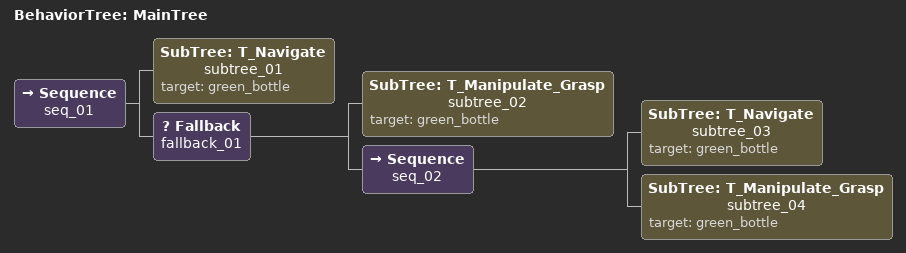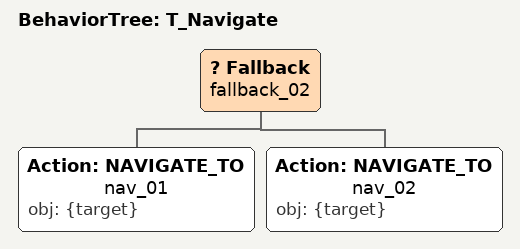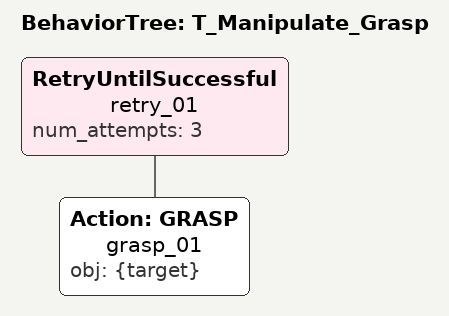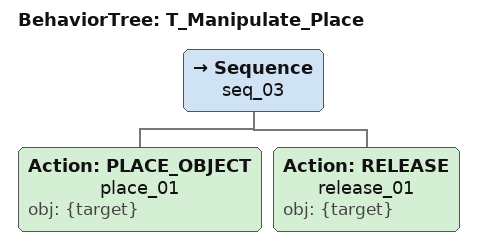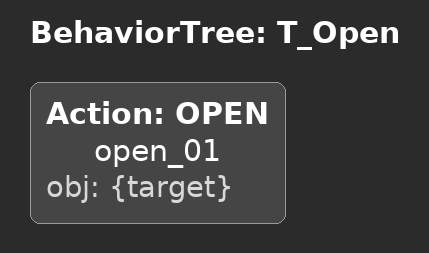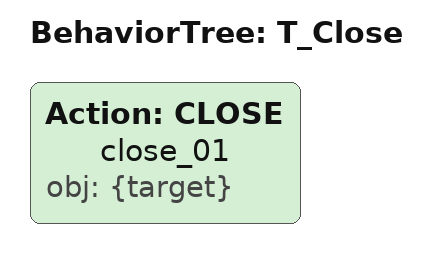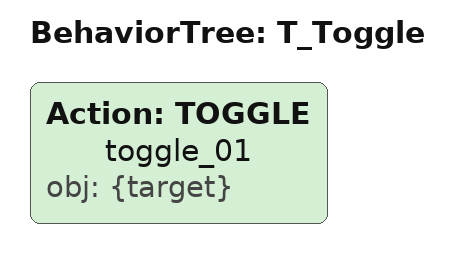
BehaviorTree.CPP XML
<root main_tree_to_execute="MainTree">

  <!-- MainTree refactored to use SubTrees -->
  <BehaviorTree ID="MainTree">
    <Sequence name="seq_01">
      <!-- Approach phase -->
      <SubTree name="subtree_01" ID="T_Navigate" target="green_bottle"/>

      <!-- Grasp phase with retry and recovery -->
      <Fallback name="fallback_01">
        <!-- Primary grasp with retry -->
        <SubTree name="subtree_02" ID="T_Manipulate_Grasp" target="green_bottle"/>
        <!-- Recovery: re-navigate and retry grasp -->
        <Sequence name="seq_02">
          <SubTree name="subtree_03" ID="T_Navigate" target="green_bottle"/>
          <SubTree name="subtree_04" ID="T_Manipulate_Grasp" target="green_bottle"/>
        </Sequence>
      </Fallback>
    </Sequence>
  </BehaviorTree>

  <!-- SubTree Definitions -->

  <!-- Navigation SubTree -->
  <BehaviorTree ID="T_Navigate">
    <Fallback name="fallback_02">
      <Action name="nav_01" ID="NAVIGATE_TO" obj="{target}"/>
      <Action name="nav_02" ID="NAVIGATE_TO" obj="{target}"/>
    </Fallback>
  </BehaviorTree>

  <!-- Grasp SubTree with retry -->
  <BehaviorTree ID="T_Manipulate_Grasp">
    <RetryUntilSuccessful name="retry_01" num_attempts="3">
      <Action name="grasp_01" ID="GRASP" obj="{target}"/>
    </RetryUntilSuccessful>
  </BehaviorTree>

  <!-- Place SubTree (standard, not used in MainTree but defined for completeness) -->
  <BehaviorTree ID="T_Manipulate_Place">
    <Sequence name="seq_03">
      <Action name="place_01" ID="PLACE_OBJECT" obj="{target}"/>
      <Action name="release_01" ID="RELEASE" obj="{target}"/>
    </Sequence>
  </BehaviorTree>

  <!-- Open SubTree (standard) -->
  <BehaviorTree ID="T_Open">
    <Action name="open_01" ID="OPEN" obj="{target}"/>
  </BehaviorTree>

  <!-- Close SubTree (standard) -->
  <BehaviorTree ID="T_Close">
    <Action name="close_01" ID="CLOSE" obj="{target}"/>
  </BehaviorTree>

  <!-- Toggle SubTree (standard) -->
  <BehaviorTree ID="T_Toggle">
    <Action name="toggle_01" ID="TOGGLE" obj="{target}"/>
  </BehaviorTree>

</root>
